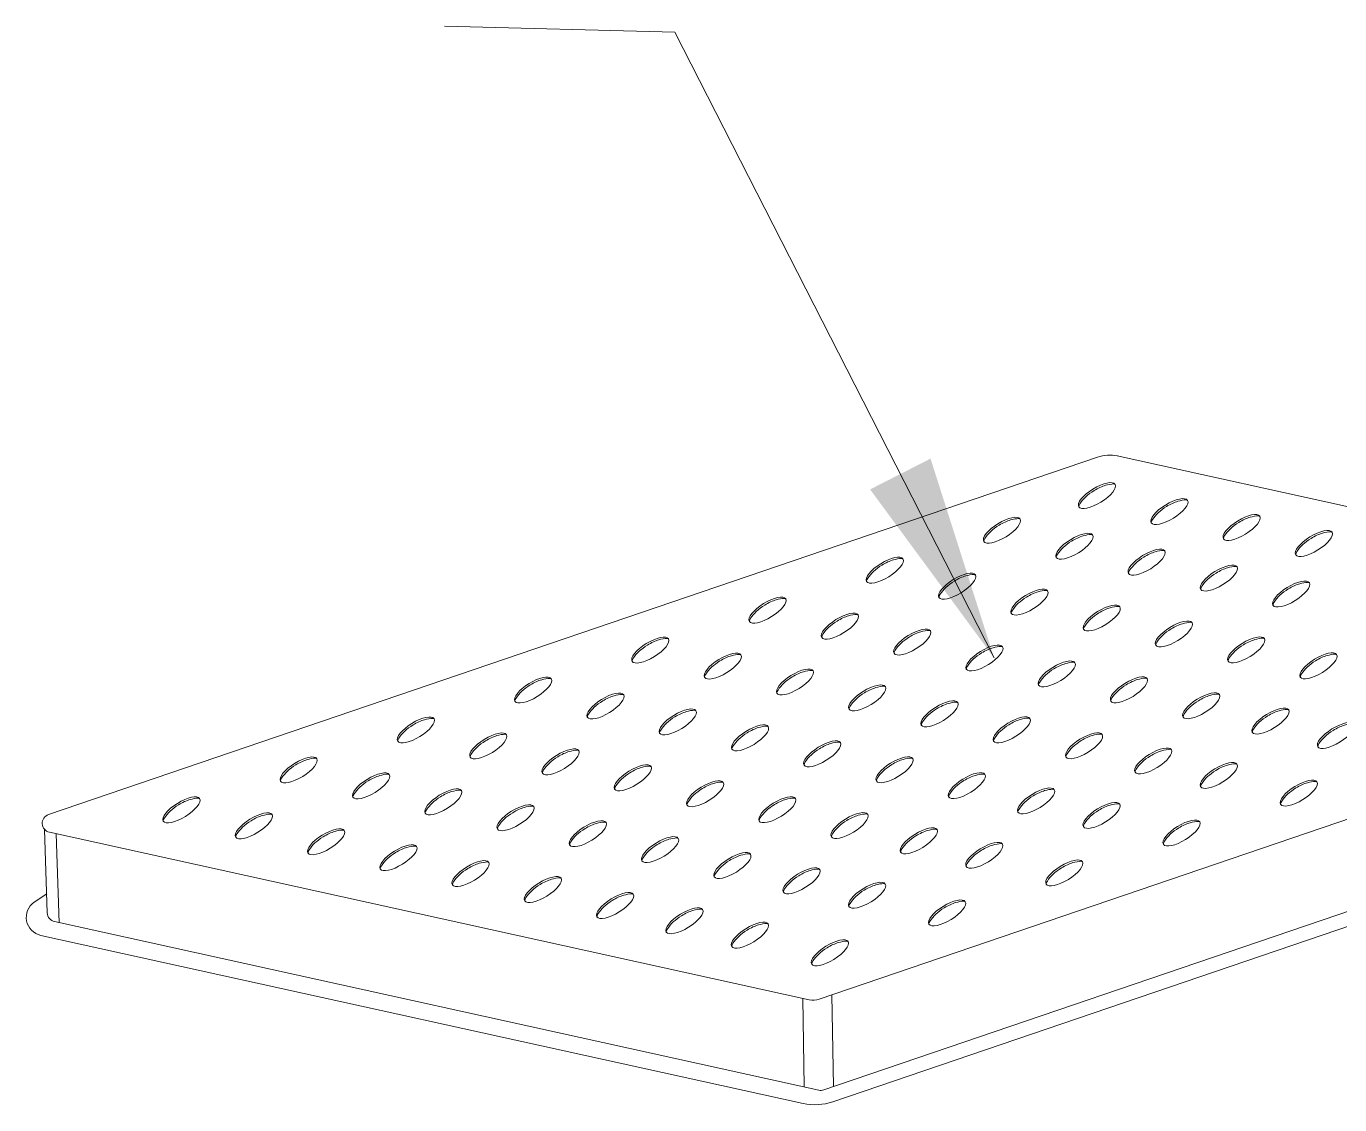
# Model space of a CAD drawing. Extents: x 2510 to 2656, y 707 to 760.
# Drawn here: x 2586.69 to 2591.79, y 743.9 to 748.09 of the extents above; entities that cross this region are included whole.
import ezdxf

# ---------------------------------------------------------------- set-up
doc = ezdxf.new("R2010")
doc.units = 0
doc.header["$MEASUREMENT"] = 0
doc.layers.get('0').update_dxf_attribs({"linetype": 'CONTINUOUS', "lineweight": 20})
doc.layers.add('DIM', color=3, linetype='CONTINUOUS', lineweight=9)
doc.styles.add('ROMANS', font='ROMANS.SHX', dxfattribs={"bigfont": 'gbcbig.shx'})
doc.dimstyles.new('汉博电子', dxfattribs={"dimtxt": 0.5, "dimasz": 0.8, "dimexe": 0.12, "dimexo": 0.19, "dimgap": 0.15, "dimtad": 1, "dimzin": 1, "dimdsep": 46, "dimtxsty": 'ROMANS', "dimcen": 2.13, "dimclrd": 3, "dimclre": 3, "dimclrt": 2, "dimazin": 2, "dimtfac": 1, "dimtmove": 0, "dimatfit": 3, "dimfxl": 1, "dimlwd": 13, "dimlwe": 13, "dimarcsym": 0})

msp = doc.modelspace()

# ---------------------------------------------------------------- linework, layer by layer
at = {"color": 141, "linetype": 'ByBlock'}
for p, q in [((2586.7784, 745.0294), (2590.8462, 746.4161)), ((2586.7784, 745.0294), (2590.8462, 746.4161)), ((2590.9228, 746.4204), (2593.7255, 745.8022)), ((2590.9228, 746.4204), (2593.7255, 745.8022)), ((2593.7331, 745.6653), (2589.7669, 744.3131)), ((2593.7331, 745.6653), (2589.7669, 744.3131)), ((2593.7838, 745.3249), (2589.7843, 743.9615)), ((2593.7838, 745.3249), (2589.7843, 743.9615)), ((2593.8537, 745.2906), (2589.8196, 743.9153)), ((2593.8537, 745.2906), (2589.8196, 743.9153)), ((2586.7638, 744.9715), (2586.7742, 744.6477)), ((2586.7638, 744.9715), (2586.7742, 744.6477)), ((2586.7822, 744.9609), (2589.7286, 744.311)), ((2586.7822, 744.9609), (2589.7286, 744.311)), ((2586.8091, 744.955), (2586.8202, 744.6101)), ((2586.8091, 744.955), (2586.8202, 744.6101)), ((2586.7718, 744.7224), (2586.7235, 744.6892)), ((2586.7718, 744.7224), (2586.7235, 744.6892)), ((2586.8021, 744.6141), (2589.7652, 743.9605)), ((2586.8021, 744.6141), (2589.7652, 743.9605)), ((2586.7484, 744.561), (2589.7046, 743.9089)), ((2586.7484, 744.561), (2589.7046, 743.9089)), ((2589.7031, 744.3166), (2589.7087, 743.9729)), ((2589.7031, 744.3166), (2589.7087, 743.9729)), ((2589.8162, 744.33), (2589.822, 743.9744)), ((2589.8162, 744.33), (2589.822, 743.9744))]:
    msp.add_line(p, q, dxfattribs=at)
for centre, radius, start, end in [((2590.8922, 746.2813), 0.1424, 77.5605, 108.8246), ((2590.8922, 746.2813), 0.1424, 77.5605, 108.8246), ((2586.7899, 744.9957), 0.0356, 108.8246, 257.5605), ((2586.7899, 744.9957), 0.0356, 108.8246, 257.5605), ((2586.7638, 744.6305), 0.0712, 124.4446, 257.5605), ((2586.7638, 744.6305), 0.0712, 124.4446, 257.5605), ((2586.8098, 744.6488), 0.0356, 181.8371, 257.5605), ((2586.8098, 744.6488), 0.0356, 181.8371, 257.5605), ((2589.7439, 744.3805), 0.0712, 257.5605, 288.8246), ((2589.7439, 744.3805), 0.0712, 257.5605, 288.8246), ((2589.7729, 743.9952), 0.0356, 257.5605, 288.8246), ((2589.7729, 743.9952), 0.0356, 257.5605, 288.8246), ((2589.7506, 744.1175), 0.2136, 257.5605, 288.8246), ((2589.7506, 744.1175), 0.2136, 257.5605, 288.8246)]:
    msp.add_arc(centre, radius, start, end, dxfattribs=at)
at = {"color": 141, "linetype": 'ByBlock', "extrusion": (0, 0, -1)}
for centre in [(2590.8439, 746.2667), (2591.1247, 746.2047), (2590.4756, 746.1323), (2591.4048, 746.1429), (2590.7564, 746.0703), (2591.685, 746.0811), (2591.0365, 746.0085), (2590.0211, 745.9773), (2590.3019, 745.9154), (2591.3167, 745.9467), (2591.5968, 745.8849), (2589.5666, 745.8224), (2590.5821, 745.8536), (2589.8474, 745.7604), (2590.8622, 745.7918), (2591.1424, 745.73), (2589.1121, 745.6674), (2590.1276, 745.6986), (2591.4225, 745.6682), (2589.3929, 745.6055), (2590.4077, 745.6368), (2591.7027, 745.6064), (2590.6879, 745.575), (2588.6576, 745.5125), (2589.6731, 745.5437), (2590.968, 745.5132), (2588.9384, 745.4506), (2589.9532, 745.4819), (2591.2482, 745.4515), (2590.2334, 745.4201), (2588.2032, 745.3576), (2589.2186, 745.3888), (2590.5135, 745.3583), (2591.5167, 745.3922), (2588.484, 745.2956), (2589.4987, 745.327), (2590.7937, 745.2965), (2591.7706, 745.3362), (2589.7789, 745.2652), (2587.7487, 745.2026), (2588.7641, 745.2338), (2590.0591, 745.2034), (2591.0622, 745.2373), (2589.0443, 745.172), (2591.3161, 745.1813), (2588.0295, 745.1407), (2589.3244, 745.1102), (2590.3392, 745.1416), (2591.6263, 745.1129), (2587.2942, 745.0477), (2588.3096, 745.0789), (2589.6046, 745.0484), (2590.6077, 745.0823), (2588.5898, 745.0171), (2590.8616, 745.0263), (2587.575, 744.9858), (2588.8699, 744.9553), (2589.8847, 744.9866), (2591.1718, 744.9579), (2587.8551, 744.924), (2589.1501, 744.8935), (2590.1532, 744.9274), (2588.1353, 744.8622), (2590.4071, 744.8714), (2588.4154, 744.8004), (2589.4302, 744.8317), (2590.7173, 744.803), (2588.6956, 744.7386), (2589.6987, 744.7725), (2589.9526, 744.7165), (2588.9757, 744.6768), (2590.2628, 744.648), (2589.2443, 744.6175), (2589.4982, 744.5615), (2589.8084, 744.4931)]:
    msp.add_ellipse(centre, major_axis=(-0.0705, -0.0436), ratio=0.358104, dxfattribs=at)
at = {"color": 141, "linetype": 'ByBlock'}
for points in [[(2590.7743, 746.222), (2590.7738, 746.2227), (2590.7735, 746.2238), (2590.7738, 746.2277), (2590.7746, 746.2304), (2590.7848, 746.2451), (2590.7914, 746.2535), (2590.8094, 746.2704), (2590.8208, 746.279), (2590.8478, 746.2955), (2590.8638, 746.3028), (2590.8866, 746.3093), (2590.9015, 746.3123), (2590.9106, 746.3115), (2590.9135, 746.3108), (2590.9143, 746.3097), (2590.9144, 746.3096), (2590.9145, 746.3095)], [(2591.0551, 746.1601), (2591.0546, 746.1608), (2591.0543, 746.1618), (2591.0546, 746.1657), (2591.0554, 746.1685), (2591.0656, 746.1831), (2591.0722, 746.1915), (2591.0902, 746.2085), (2591.1016, 746.2171), (2591.1286, 746.2336), (2591.1446, 746.2409), (2591.1674, 746.2474), (2591.1823, 746.2504), (2591.1914, 746.2496), (2591.1943, 746.2489), (2591.1951, 746.2477), (2591.1952, 746.2476), (2591.1953, 746.2475)], [(2590.406, 746.0876), (2590.4055, 746.0883), (2590.4052, 746.0893), (2590.4055, 746.0933), (2590.4063, 746.096), (2590.4165, 746.1107), (2590.4231, 746.1191), (2590.4412, 746.136), (2590.4525, 746.1446), (2590.4795, 746.1611), (2590.4956, 746.1684), (2590.5183, 746.1749), (2590.5333, 746.1779), (2590.5423, 746.1771), (2590.5452, 746.1764), (2590.546, 746.1752), (2590.5461, 746.1752), (2590.5462, 746.1751)], [(2591.3352, 746.0983), (2591.3348, 746.099), (2591.3344, 746.1), (2591.3348, 746.1039), (2591.3356, 746.1067), (2591.3457, 746.1213), (2591.3523, 746.1297), (2591.3704, 746.1467), (2591.3818, 746.1553), (2591.4088, 746.1718), (2591.4248, 746.1791), (2591.4475, 746.1856), (2591.4625, 746.1886), (2591.4716, 746.1878), (2591.4744, 746.1871), (2591.4752, 746.1859), (2591.4753, 746.1858), (2591.4754, 746.1857)], [(2591.6154, 746.0365), (2591.6149, 746.0372), (2591.6146, 746.0382), (2591.6149, 746.0421), (2591.6157, 746.0449), (2591.6259, 746.0595), (2591.6325, 746.0679), (2591.6506, 746.0849), (2591.6619, 746.0935), (2591.6889, 746.11), (2591.705, 746.1173), (2591.7277, 746.1238), (2591.7427, 746.1268), (2591.7517, 746.126), (2591.7546, 746.1253), (2591.7554, 746.1241), (2591.7555, 746.124), (2591.7556, 746.1239)], [(2590.6868, 746.0257), (2590.6863, 746.0264), (2590.686, 746.0274), (2590.6863, 746.0313), (2590.6871, 746.0341), (2590.6973, 746.0487), (2590.7039, 746.0571), (2590.722, 746.0741), (2590.7333, 746.0827), (2590.7603, 746.0992), (2590.7764, 746.1065), (2590.7991, 746.113), (2590.8141, 746.116), (2590.8231, 746.1152), (2590.826, 746.1145), (2590.8268, 746.1133), (2590.8269, 746.1132), (2590.827, 746.1131)], [(2589.9515, 745.9327), (2589.951, 745.9334), (2589.9507, 745.9344), (2589.9511, 745.9383), (2589.9519, 745.9411), (2589.962, 745.9557), (2589.9686, 745.9641), (2589.9867, 745.9811), (2589.998, 745.9897), (2590.0251, 746.0062), (2590.0411, 746.0135), (2590.0638, 746.02), (2590.0788, 746.023), (2590.0878, 746.0222), (2590.0907, 746.0215), (2590.0915, 746.0203), (2590.0916, 746.0202), (2590.0917, 746.0201)], [(2590.9669, 745.9639), (2590.9665, 745.9646), (2590.9661, 745.9656), (2590.9665, 745.9695), (2590.9673, 745.9723), (2590.9774, 745.9869), (2590.9841, 745.9953), (2591.0021, 746.0123), (2591.0135, 746.0209), (2591.0405, 746.0374), (2591.0565, 746.0447), (2591.0792, 746.0512), (2591.0942, 746.0542), (2591.1033, 746.0534), (2591.1061, 746.0527), (2591.1069, 746.0515), (2591.107, 746.0514), (2591.1071, 746.0513)], [(2591.2471, 745.9021), (2591.2466, 745.9028), (2591.2463, 745.9038), (2591.2466, 745.9077), (2591.2474, 745.9105), (2591.2576, 745.9251), (2591.2642, 745.9335), (2591.2823, 745.9505), (2591.2936, 745.9591), (2591.3207, 745.9756), (2591.3367, 745.9829), (2591.3594, 745.9894), (2591.3744, 745.9924), (2591.3834, 745.9916), (2591.3863, 745.9909), (2591.3871, 745.9897), (2591.3872, 745.9896), (2591.3873, 745.9895)], [(2590.2323, 745.8707), (2590.2318, 745.8715), (2590.2315, 745.8725), (2590.2319, 745.8764), (2590.2327, 745.8792), (2590.2428, 745.8938), (2590.2494, 745.9022), (2590.2675, 745.9191), (2590.2788, 745.9277), (2590.3059, 745.9443), (2590.3219, 745.9515), (2590.3446, 745.958), (2590.3596, 745.9611), (2590.3686, 745.9603), (2590.3715, 745.9595), (2590.3723, 745.9584), (2590.3724, 745.9583), (2590.3725, 745.9582)], [(2591.5272, 745.8403), (2591.5268, 745.841), (2591.5264, 745.842), (2591.5268, 745.8459), (2591.5276, 745.8487), (2591.5377, 745.8633), (2591.5444, 745.8717), (2591.5624, 745.8887), (2591.5738, 745.8973), (2591.6008, 745.9138), (2591.6168, 745.9211), (2591.6395, 745.9276), (2591.6545, 745.9306), (2591.6636, 745.9298), (2591.6664, 745.9291), (2591.6672, 745.9279), (2591.6673, 745.9278), (2591.6674, 745.9277)], [(2589.497, 745.7777), (2589.4965, 745.7785), (2589.4962, 745.7795), (2589.4966, 745.7834), (2589.4974, 745.7862), (2589.5075, 745.8008), (2589.5141, 745.8092), (2589.5322, 745.8262), (2589.5435, 745.8347), (2589.5706, 745.8513), (2589.5866, 745.8585), (2589.6093, 745.865), (2589.6243, 745.8681), (2589.6334, 745.8673), (2589.6362, 745.8665), (2589.637, 745.8654), (2589.6371, 745.8653), (2589.6372, 745.8652)], [(2590.5124, 745.8089), (2590.512, 745.8097), (2590.5116, 745.8107), (2590.512, 745.8146), (2590.5128, 745.8174), (2590.5229, 745.832), (2590.5296, 745.8404), (2590.5476, 745.8573), (2590.559, 745.8659), (2590.586, 745.8825), (2590.602, 745.8897), (2590.6247, 745.8962), (2590.6397, 745.8993), (2590.6488, 745.8985), (2590.6516, 745.8977), (2590.6524, 745.8966), (2590.6526, 745.8965), (2590.6527, 745.8964)], [(2590.7926, 745.7471), (2590.7921, 745.7479), (2590.7918, 745.7489), (2590.7922, 745.7528), (2590.793, 745.7556), (2590.8031, 745.7702), (2590.8097, 745.7786), (2590.8278, 745.7956), (2590.8391, 745.8041), (2590.8662, 745.8207), (2590.8822, 745.8279), (2590.9049, 745.8344), (2590.9199, 745.8375), (2590.929, 745.8367), (2590.9318, 745.8359), (2590.9326, 745.8348), (2590.9327, 745.8347), (2590.9328, 745.8346)], [(2589.7778, 745.7158), (2589.7773, 745.7165), (2589.777, 745.7175), (2589.7774, 745.7214), (2589.7782, 745.7242), (2589.7883, 745.7388), (2589.7949, 745.7473), (2589.813, 745.7642), (2589.8243, 745.7728), (2589.8514, 745.7893), (2589.8674, 745.7966), (2589.8901, 745.8031), (2589.9051, 745.8061), (2589.9142, 745.8053), (2589.917, 745.8046), (2589.9178, 745.8034), (2589.9179, 745.8033), (2589.918, 745.8033)], [(2591.0727, 745.6853), (2591.0723, 745.6861), (2591.072, 745.6871), (2591.0723, 745.691), (2591.0731, 745.6938), (2591.0832, 745.7084), (2591.0899, 745.7168), (2591.1079, 745.7338), (2591.1193, 745.7423), (2591.1463, 745.7589), (2591.1623, 745.7661), (2591.185, 745.7726), (2591.2, 745.7757), (2591.2091, 745.7749), (2591.2119, 745.7741), (2591.2127, 745.773), (2591.2129, 745.7729), (2591.213, 745.7728)], [(2589.0425, 745.6228), (2589.042, 745.6235), (2589.0417, 745.6245), (2589.0421, 745.6284), (2589.0429, 745.6312), (2589.053, 745.6458), (2589.0596, 745.6543), (2589.0777, 745.6712), (2589.0891, 745.6798), (2589.1161, 745.6963), (2589.1321, 745.7036), (2589.1548, 745.7101), (2589.1698, 745.7131), (2589.1789, 745.7123), (2589.1817, 745.7116), (2589.1825, 745.7104), (2589.1826, 745.7103), (2589.1827, 745.7103)], [(2590.0579, 745.654), (2590.0575, 745.6547), (2590.0572, 745.6557), (2590.0575, 745.6596), (2590.0583, 745.6624), (2590.0684, 745.677), (2590.0751, 745.6855), (2590.0931, 745.7024), (2590.1045, 745.711), (2590.1315, 745.7275), (2590.1475, 745.7348), (2590.1702, 745.7413), (2590.1852, 745.7443), (2590.1943, 745.7435), (2590.1972, 745.7428), (2590.1979, 745.7416), (2590.1981, 745.7415), (2590.1982, 745.7415)], [(2591.3529, 745.6235), (2591.3524, 745.6243), (2591.3521, 745.6253), (2591.3525, 745.6292), (2591.3533, 745.632), (2591.3634, 745.6466), (2591.37, 745.655), (2591.3881, 745.672), (2591.3994, 745.6805), (2591.4265, 745.6971), (2591.4425, 745.7043), (2591.4652, 745.7108), (2591.4802, 745.7139), (2591.4893, 745.7131), (2591.4921, 745.7123), (2591.4929, 745.7112), (2591.493, 745.7111), (2591.4931, 745.711)], [(2590.3381, 745.5922), (2590.3376, 745.5929), (2590.3373, 745.5939), (2590.3377, 745.5978), (2590.3385, 745.6006), (2590.3486, 745.6152), (2590.3552, 745.6237), (2590.3733, 745.6406), (2590.3847, 745.6492), (2590.4117, 745.6657), (2590.4277, 745.673), (2590.4504, 745.6795), (2590.4654, 745.6825), (2590.4745, 745.6817), (2590.4773, 745.681), (2590.4781, 745.6798), (2590.4782, 745.6797), (2590.4783, 745.6797)], [(2589.3233, 745.5609), (2589.3228, 745.5616), (2589.3225, 745.5626), (2589.3229, 745.5665), (2589.3237, 745.5693), (2589.3338, 745.5839), (2589.3404, 745.5923), (2589.3585, 745.6093), (2589.3699, 745.6178), (2589.3969, 745.6344), (2589.4129, 745.6417), (2589.4356, 745.6481), (2589.4506, 745.6512), (2589.4597, 745.6504), (2589.4625, 745.6497), (2589.4633, 745.6485), (2589.4634, 745.6484), (2589.4635, 745.6483)], [(2590.6182, 745.5304), (2590.6178, 745.5311), (2590.6175, 745.5321), (2590.6178, 745.536), (2590.6186, 745.5388), (2590.6287, 745.5534), (2590.6354, 745.5619), (2590.6534, 745.5788), (2590.6648, 745.5874), (2590.6918, 745.6039), (2590.7078, 745.6112), (2590.7306, 745.6177), (2590.7455, 745.6207), (2590.7546, 745.6199), (2590.7575, 745.6192), (2590.7583, 745.618), (2590.7584, 745.618), (2590.7585, 745.6179)], [(2591.633, 745.5617), (2591.6326, 745.5625), (2591.6323, 745.5635), (2591.6326, 745.5674), (2591.6334, 745.5702), (2591.6435, 745.5848), (2591.6502, 745.5932), (2591.6682, 745.6102), (2591.6796, 745.6187), (2591.7066, 745.6353), (2591.7226, 745.6425), (2591.7453, 745.649), (2591.7603, 745.6521), (2591.7694, 745.6513), (2591.7723, 745.6505), (2591.773, 745.6494), (2591.7732, 745.6493), (2591.7733, 745.6492)], [(2588.588, 745.4679), (2588.5876, 745.4686), (2588.5872, 745.4696), (2588.5876, 745.4735), (2588.5884, 745.4763), (2588.5985, 745.4909), (2588.6052, 745.4993), (2588.6232, 745.5163), (2588.6346, 745.5248), (2588.6616, 745.5414), (2588.6776, 745.5487), (2588.7003, 745.5552), (2588.7153, 745.5582), (2588.7244, 745.5574), (2588.7272, 745.5567), (2588.728, 745.5555), (2588.7281, 745.5554), (2588.7282, 745.5553)], [(2589.6035, 745.4991), (2589.603, 745.4998), (2589.6027, 745.5008), (2589.603, 745.5047), (2589.6038, 745.5075), (2589.614, 745.5221), (2589.6206, 745.5305), (2589.6386, 745.5475), (2589.65, 745.556), (2589.677, 745.5726), (2589.693, 745.5799), (2589.7158, 745.5863), (2589.7307, 745.5894), (2589.7398, 745.5886), (2589.7427, 745.5879), (2589.7435, 745.5867), (2589.7436, 745.5866), (2589.7437, 745.5865)], [(2590.8984, 745.4686), (2590.8979, 745.4693), (2590.8976, 745.4703), (2590.898, 745.4742), (2590.8988, 745.477), (2590.9089, 745.4916), (2590.9155, 745.5001), (2590.9336, 745.517), (2590.945, 745.5256), (2590.972, 745.5421), (2590.988, 745.5494), (2591.0107, 745.5559), (2591.0257, 745.5589), (2591.0348, 745.5581), (2591.0376, 745.5574), (2591.0384, 745.5562), (2591.0385, 745.5562), (2591.0386, 745.5561)], [(2589.8836, 745.4373), (2589.8832, 745.438), (2589.8828, 745.439), (2589.8832, 745.4429), (2589.884, 745.4457), (2589.8941, 745.4603), (2589.9007, 745.4687), (2589.9188, 745.4857), (2589.9302, 745.4942), (2589.9572, 745.5108), (2589.9732, 745.5181), (2589.9959, 745.5246), (2590.0109, 745.5276), (2590.02, 745.5268), (2590.0228, 745.5261), (2590.0236, 745.5249), (2590.0237, 745.5248), (2590.0238, 745.5247)], [(2588.8688, 745.4059), (2588.8684, 745.4067), (2588.868, 745.4077), (2588.8684, 745.4116), (2588.8692, 745.4143), (2588.8793, 745.429), (2588.886, 745.4374), (2588.904, 745.4543), (2588.9154, 745.4629), (2588.9424, 745.4795), (2588.9584, 745.4867), (2588.9811, 745.4932), (2588.9961, 745.4962), (2589.0052, 745.4954), (2589.008, 745.4947), (2589.0088, 745.4936), (2589.0089, 745.4935), (2589.009, 745.4934)], [(2590.1638, 745.3755), (2590.1633, 745.3762), (2590.163, 745.3772), (2590.1633, 745.3811), (2590.1641, 745.3839), (2590.1743, 745.3985), (2590.1809, 745.4069), (2590.199, 745.4239), (2590.2103, 745.4325), (2590.2373, 745.449), (2590.2534, 745.4563), (2590.2761, 745.4628), (2590.291, 745.4658), (2590.3001, 745.465), (2590.303, 745.4643), (2590.3038, 745.4631), (2590.3039, 745.463), (2590.304, 745.4629)], [(2591.1785, 745.4068), (2591.1781, 745.4075), (2591.1778, 745.4085), (2591.1781, 745.4124), (2591.1789, 745.4152), (2591.1891, 745.4298), (2591.1957, 745.4383), (2591.2137, 745.4552), (2591.2251, 745.4638), (2591.2521, 745.4803), (2591.2681, 745.4876), (2591.2909, 745.4941), (2591.3058, 745.4971), (2591.3149, 745.4963), (2591.3178, 745.4956), (2591.3186, 745.4944), (2591.3187, 745.4944), (2591.3188, 745.4943)], [(2589.149, 745.3441), (2589.1485, 745.3449), (2589.1482, 745.3459), (2589.1485, 745.3498), (2589.1493, 745.3525), (2589.1595, 745.3672), (2589.1661, 745.3756), (2589.1842, 745.3925), (2589.1955, 745.4011), (2589.2226, 745.4177), (2589.2386, 745.4249), (2589.2613, 745.4314), (2589.2763, 745.4344), (2589.2853, 745.4336), (2589.2882, 745.4329), (2589.289, 745.4318), (2589.2891, 745.4317), (2589.2892, 745.4316)], [(2590.4439, 745.3137), (2590.4435, 745.3144), (2590.4431, 745.3154), (2590.4435, 745.3193), (2590.4443, 745.3221), (2590.4544, 745.3367), (2590.4611, 745.3451), (2590.4791, 745.3621), (2590.4905, 745.3707), (2590.5175, 745.3872), (2590.5335, 745.3945), (2590.5562, 745.401), (2590.5712, 745.404), (2590.5803, 745.4032), (2590.5831, 745.4025), (2590.5839, 745.4013), (2590.584, 745.4012), (2590.5841, 745.4011)], [(2591.4471, 745.3476), (2591.4466, 745.3483), (2591.4463, 745.3493), (2591.4466, 745.3532), (2591.4474, 745.356), (2591.4576, 745.3706), (2591.4642, 745.379), (2591.4823, 745.396), (2591.4936, 745.4046), (2591.5206, 745.4211), (2591.5367, 745.4284), (2591.5594, 745.4349), (2591.5744, 745.4379), (2591.5834, 745.4371), (2591.5863, 745.4364), (2591.5871, 745.4352), (2591.5872, 745.4351), (2591.5873, 745.435)], [(2588.1335, 745.3129), (2588.1331, 745.3137), (2588.1327, 745.3147), (2588.1331, 745.3186), (2588.1339, 745.3213), (2588.144, 745.336), (2588.1507, 745.3444), (2588.1687, 745.3613), (2588.1801, 745.3699), (2588.2071, 745.3865), (2588.2231, 745.3937), (2588.2458, 745.4002), (2588.2608, 745.4032), (2588.2699, 745.4024), (2588.2727, 745.4017), (2588.2735, 745.4006), (2588.2737, 745.4005), (2588.2738, 745.4004)], [(2589.4291, 745.2823), (2589.4287, 745.2831), (2589.4283, 745.2841), (2589.4287, 745.288), (2589.4295, 745.2907), (2589.4396, 745.3054), (2589.4463, 745.3138), (2589.4643, 745.3307), (2589.4757, 745.3393), (2589.5027, 745.3559), (2589.5187, 745.3631), (2589.5414, 745.3696), (2589.5564, 745.3726), (2589.5655, 745.3718), (2589.5683, 745.3711), (2589.5691, 745.37), (2589.5692, 745.3699), (2589.5693, 745.3698)], [(2591.701, 745.2916), (2591.7005, 745.2923), (2591.7002, 745.2933), (2591.7005, 745.2972), (2591.7013, 745.3), (2591.7115, 745.3146), (2591.7181, 745.323), (2591.7362, 745.34), (2591.7475, 745.3486), (2591.7746, 745.3651), (2591.7906, 745.3724), (2591.8133, 745.3789), (2591.8283, 745.3819), (2591.8373, 745.3811), (2591.8402, 745.3804), (2591.841, 745.3792), (2591.8411, 745.3791), (2591.8412, 745.379)], [(2588.4143, 745.251), (2588.4139, 745.2517), (2588.4135, 745.2527), (2588.4139, 745.2566), (2588.4147, 745.2594), (2588.4248, 745.274), (2588.4315, 745.2824), (2588.4495, 745.2994), (2588.4609, 745.308), (2588.4879, 745.3245), (2588.5039, 745.3318), (2588.5266, 745.3383), (2588.5416, 745.3413), (2588.5507, 745.3405), (2588.5535, 745.3398), (2588.5543, 745.3386), (2588.5545, 745.3385), (2588.5546, 745.3384)], [(2589.7093, 745.2205), (2589.7088, 745.2213), (2589.7085, 745.2223), (2589.7089, 745.2262), (2589.7097, 745.2289), (2589.7198, 745.2436), (2589.7264, 745.252), (2589.7445, 745.2689), (2589.7558, 745.2775), (2589.7829, 745.2941), (2589.7989, 745.3013), (2589.8216, 745.3078), (2589.8366, 745.3108), (2589.8456, 745.3101), (2589.8485, 745.3093), (2589.8493, 745.3082), (2589.8494, 745.3081), (2589.8495, 745.308)], [(2590.7241, 745.2519), (2590.7236, 745.2526), (2590.7233, 745.2536), (2590.7236, 745.2575), (2590.7244, 745.2603), (2590.7346, 745.2749), (2590.7412, 745.2833), (2590.7593, 745.3003), (2590.7706, 745.3089), (2590.7977, 745.3254), (2590.8137, 745.3327), (2590.8364, 745.3392), (2590.8514, 745.3422), (2590.8604, 745.3414), (2590.8633, 745.3407), (2590.8641, 745.3395), (2590.8642, 745.3394), (2590.8643, 745.3393)], [(2588.6945, 745.1892), (2588.694, 745.1899), (2588.6937, 745.1909), (2588.6941, 745.1948), (2588.6949, 745.1976), (2588.705, 745.2122), (2588.7116, 745.2206), (2588.7297, 745.2376), (2588.741, 745.2462), (2588.7681, 745.2627), (2588.7841, 745.27), (2588.8068, 745.2765), (2588.8218, 745.2795), (2588.8309, 745.2787), (2588.8337, 745.278), (2588.8345, 745.2768), (2588.8346, 745.2767), (2588.8347, 745.2766)], [(2590.9926, 745.1926), (2590.9921, 745.1934), (2590.9918, 745.1944), (2590.9922, 745.1983), (2590.993, 745.2011), (2591.0031, 745.2157), (2591.0097, 745.2241), (2591.0278, 745.2411), (2591.0391, 745.2496), (2591.0662, 745.2662), (2591.0822, 745.2734), (2591.1049, 745.2799), (2591.1199, 745.283), (2591.1289, 745.2822), (2591.1318, 745.2814), (2591.1326, 745.2803), (2591.1327, 745.2802), (2591.1328, 745.2801)], [(2587.679, 745.158), (2587.6786, 745.1587), (2587.6783, 745.1597), (2587.6786, 745.1636), (2587.6794, 745.1664), (2587.6895, 745.181), (2587.6962, 745.1894), (2587.7142, 745.2064), (2587.7256, 745.215), (2587.7526, 745.2315), (2587.7686, 745.2388), (2587.7913, 745.2453), (2587.8063, 745.2483), (2587.8154, 745.2475), (2587.8183, 745.2468), (2587.8191, 745.2456), (2587.8192, 745.2455), (2587.8193, 745.2454)], [(2588.9746, 745.1274), (2588.9742, 745.1281), (2588.9739, 745.1291), (2588.9742, 745.133), (2588.975, 745.1358), (2588.9851, 745.1504), (2588.9918, 745.1588), (2589.0098, 745.1758), (2589.0212, 745.1844), (2589.0482, 745.2009), (2589.0642, 745.2082), (2589.0869, 745.2147), (2589.1019, 745.2177), (2589.111, 745.2169), (2589.1138, 745.2162), (2589.1146, 745.215), (2589.1148, 745.2149), (2589.1149, 745.2149)], [(2589.9894, 745.1587), (2589.989, 745.1595), (2589.9886, 745.1605), (2589.989, 745.1644), (2589.9898, 745.1671), (2589.9999, 745.1818), (2590.0066, 745.1902), (2590.0246, 745.2071), (2590.036, 745.2157), (2590.063, 745.2323), (2590.079, 745.2395), (2590.1017, 745.246), (2590.1167, 745.249), (2590.1258, 745.2483), (2590.1286, 745.2475), (2590.1294, 745.2464), (2590.1295, 745.2463), (2590.1297, 745.2462)], [(2591.2465, 745.1366), (2591.246, 745.1374), (2591.2457, 745.1384), (2591.2461, 745.1423), (2591.2469, 745.145), (2591.257, 745.1597), (2591.2636, 745.1681), (2591.2817, 745.185), (2591.293, 745.1936), (2591.3201, 745.2102), (2591.3361, 745.2174), (2591.3588, 745.2239), (2591.3738, 745.2269), (2591.3829, 745.2262), (2591.3857, 745.2254), (2591.3865, 745.2243), (2591.3866, 745.2242), (2591.3867, 745.2241)], [(2587.9598, 745.096), (2587.9594, 745.0968), (2587.9591, 745.0978), (2587.9594, 745.1017), (2587.9602, 745.1045), (2587.9703, 745.1191), (2587.977, 745.1275), (2587.995, 745.1445), (2588.0064, 745.153), (2588.0334, 745.1696), (2588.0494, 745.1768), (2588.0721, 745.1833), (2588.0871, 745.1864), (2588.0962, 745.1856), (2588.0991, 745.1848), (2588.0999, 745.1837), (2588.1, 745.1836), (2588.1001, 745.1835)], [(2589.2548, 745.0656), (2589.2543, 745.0663), (2589.254, 745.0673), (2589.2544, 745.0712), (2589.2552, 745.074), (2589.2653, 745.0886), (2589.2719, 745.0971), (2589.29, 745.114), (2589.3013, 745.1226), (2589.3284, 745.1391), (2589.3444, 745.1464), (2589.3671, 745.1529), (2589.3821, 745.1559), (2589.3912, 745.1551), (2589.394, 745.1544), (2589.3948, 745.1532), (2589.3949, 745.1531), (2589.395, 745.1531)], [(2590.2696, 745.0969), (2590.2691, 745.0977), (2590.2688, 745.0987), (2590.2692, 745.1026), (2590.27, 745.1053), (2590.2801, 745.12), (2590.2867, 745.1284), (2590.3048, 745.1453), (2590.3161, 745.1539), (2590.3432, 745.1705), (2590.3592, 745.1777), (2590.3819, 745.1842), (2590.3969, 745.1872), (2590.406, 745.1865), (2590.4088, 745.1857), (2590.4096, 745.1846), (2590.4097, 745.1845), (2590.4098, 745.1844)], [(2591.5567, 745.0682), (2591.5562, 745.0689), (2591.5559, 745.0699), (2591.5563, 745.0738), (2591.5571, 745.0766), (2591.5672, 745.0912), (2591.5738, 745.0997), (2591.5919, 745.1166), (2591.6032, 745.1252), (2591.6303, 745.1417), (2591.6463, 745.149), (2591.669, 745.1555), (2591.684, 745.1585), (2591.6931, 745.1577), (2591.6959, 745.157), (2591.6967, 745.1558), (2591.6968, 745.1558), (2591.6969, 745.1557)], [(2588.24, 745.0342), (2588.2395, 745.035), (2588.2392, 745.036), (2588.2396, 745.0399), (2588.2404, 745.0427), (2588.2505, 745.0573), (2588.2571, 745.0657), (2588.2752, 745.0827), (2588.2866, 745.0912), (2588.3136, 745.1078), (2588.3296, 745.115), (2588.3523, 745.1215), (2588.3673, 745.1246), (2588.3764, 745.1238), (2588.3792, 745.123), (2588.38, 745.1219), (2588.3801, 745.1218), (2588.3802, 745.1217)], [(2590.5381, 745.0377), (2590.5376, 745.0384), (2590.5373, 745.0394), (2590.5377, 745.0433), (2590.5385, 745.0461), (2590.5486, 745.0607), (2590.5552, 745.0692), (2590.5733, 745.0861), (2590.5846, 745.0947), (2590.6117, 745.1112), (2590.6277, 745.1185), (2590.6504, 745.125), (2590.6654, 745.128), (2590.6745, 745.1272), (2590.6773, 745.1265), (2590.6781, 745.1253), (2590.6782, 745.1252), (2590.6783, 745.1252)], [(2587.2246, 745.003), (2587.2241, 745.0038), (2587.2238, 745.0048), (2587.2241, 745.0087), (2587.2249, 745.0115), (2587.2351, 745.0261), (2587.2417, 745.0345), (2587.2597, 745.0515), (2587.2711, 745.06), (2587.2981, 745.0766), (2587.3141, 745.0838), (2587.3369, 745.0903), (2587.3518, 745.0934), (2587.3609, 745.0926), (2587.3638, 745.0918), (2587.3646, 745.0907), (2587.3647, 745.0906), (2587.3648, 745.0905)], [(2588.5201, 744.9724), (2588.5197, 744.9732), (2588.5194, 744.9742), (2588.5197, 744.9781), (2588.5205, 744.9809), (2588.5306, 744.9955), (2588.5373, 745.0039), (2588.5553, 745.0209), (2588.5667, 745.0294), (2588.5937, 745.046), (2588.6097, 745.0532), (2588.6325, 745.0597), (2588.6474, 745.0628), (2588.6565, 745.062), (2588.6594, 745.0613), (2588.6602, 745.0601), (2588.6603, 745.06), (2588.6604, 745.0599)], [(2589.5349, 745.0038), (2589.5345, 745.0045), (2589.5342, 745.0055), (2589.5345, 745.0094), (2589.5353, 745.0122), (2589.5454, 745.0268), (2589.5521, 745.0353), (2589.5701, 745.0522), (2589.5815, 745.0608), (2589.6085, 745.0773), (2589.6245, 745.0846), (2589.6472, 745.0911), (2589.6622, 745.0941), (2589.6713, 745.0933), (2589.6742, 745.0926), (2589.6749, 745.0914), (2589.6751, 745.0913), (2589.6752, 745.0913)], [(2590.792, 744.9817), (2590.7915, 744.9824), (2590.7912, 744.9834), (2590.7916, 744.9873), (2590.7924, 744.9901), (2590.8025, 745.0047), (2590.8091, 745.0132), (2590.8272, 745.0301), (2590.8386, 745.0387), (2590.8656, 745.0552), (2590.8816, 745.0625), (2590.9043, 745.069), (2590.9193, 745.072), (2590.9284, 745.0712), (2590.9312, 745.0705), (2590.932, 745.0693), (2590.9321, 745.0692), (2590.9322, 745.0692)], [(2587.5054, 744.9411), (2587.5049, 744.9418), (2587.5046, 744.9428), (2587.5049, 744.9467), (2587.5057, 744.9495), (2587.5159, 744.9641), (2587.5225, 744.9726), (2587.5405, 744.9895), (2587.5519, 744.9981), (2587.5789, 745.0146), (2587.5949, 745.0219), (2587.6177, 745.0284), (2587.6326, 745.0314), (2587.6417, 745.0306), (2587.6446, 745.0299), (2587.6454, 745.0287), (2587.6455, 745.0287), (2587.6456, 745.0286)], [(2588.8003, 744.9106), (2588.7998, 744.9114), (2588.7995, 744.9124), (2588.7999, 744.9163), (2588.8007, 744.9191), (2588.8108, 744.9337), (2588.8174, 744.9421), (2588.8355, 744.9591), (2588.8469, 744.9676), (2588.8739, 744.9842), (2588.8899, 744.9914), (2588.9126, 744.9979), (2588.9276, 745.001), (2588.9367, 745.0002), (2588.9395, 744.9995), (2588.9403, 744.9983), (2588.9404, 744.9982), (2588.9405, 744.9981)], [(2589.8151, 744.942), (2589.8146, 744.9427), (2589.8143, 744.9437), (2589.8147, 744.9476), (2589.8155, 744.9504), (2589.8256, 744.965), (2589.8322, 744.9735), (2589.8503, 744.9904), (2589.8617, 744.999), (2589.8887, 745.0155), (2589.9047, 745.0228), (2589.9274, 745.0293), (2589.9424, 745.0323), (2589.9515, 745.0315), (2589.9543, 745.0308), (2589.9551, 745.0296), (2589.9552, 745.0295), (2589.9553, 745.0295)], [(2591.1022, 744.9133), (2591.1017, 744.914), (2591.1014, 744.915), (2591.1018, 744.9189), (2591.1026, 744.9217), (2591.1127, 744.9363), (2591.1193, 744.9447), (2591.1374, 744.9617), (2591.1487, 744.9703), (2591.1758, 744.9868), (2591.1918, 744.9941), (2591.2145, 745.0006), (2591.2295, 745.0036), (2591.2386, 745.0028), (2591.2414, 745.0021), (2591.2422, 745.0009), (2591.2423, 745.0008), (2591.2424, 745.0007)], [(2587.7855, 744.8793), (2587.7851, 744.88), (2587.7847, 744.881), (2587.7851, 744.8849), (2587.7859, 744.8877), (2587.796, 744.9023), (2587.8026, 744.9108), (2587.8207, 744.9277), (2587.8321, 744.9363), (2587.8591, 744.9528), (2587.8751, 744.9601), (2587.8978, 744.9666), (2587.9128, 744.9696), (2587.9219, 744.9688), (2587.9247, 744.9681), (2587.9255, 744.9669), (2587.9256, 744.9669), (2587.9257, 744.9668)], [(2590.0836, 744.8828), (2590.0831, 744.8835), (2590.0828, 744.8845), (2590.0832, 744.8884), (2590.084, 744.8912), (2590.0941, 744.9058), (2590.1007, 744.9142), (2590.1188, 744.9312), (2590.1302, 744.9397), (2590.1572, 744.9563), (2590.1732, 744.9636), (2590.1959, 744.9701), (2590.2109, 744.9731), (2590.22, 744.9723), (2590.2228, 744.9716), (2590.2236, 744.9704), (2590.2237, 744.9703), (2590.2238, 744.9702)], [(2588.0657, 744.8175), (2588.0652, 744.8182), (2588.0649, 744.8192), (2588.0652, 744.8232), (2588.066, 744.8259), (2588.0762, 744.8406), (2588.0828, 744.849), (2588.1009, 744.8659), (2588.1122, 744.8745), (2588.1392, 744.891), (2588.1553, 744.8983), (2588.178, 744.9048), (2588.193, 744.9078), (2588.202, 744.907), (2588.2049, 744.9063), (2588.2057, 744.9051), (2588.2058, 744.9051), (2588.2059, 744.905)], [(2589.0804, 744.8488), (2589.08, 744.8496), (2589.0797, 744.8506), (2589.08, 744.8545), (2589.0808, 744.8573), (2589.091, 744.8719), (2589.0976, 744.8803), (2589.1156, 744.8973), (2589.127, 744.9058), (2589.154, 744.9224), (2589.17, 744.9296), (2589.1928, 744.9361), (2589.2077, 744.9392), (2589.2168, 744.9384), (2589.2197, 744.9377), (2589.2205, 744.9365), (2589.2206, 744.9364), (2589.2207, 744.9363)], [(2590.3375, 744.8268), (2590.337, 744.8275), (2590.3367, 744.8285), (2590.3371, 744.8324), (2590.3379, 744.8352), (2590.348, 744.8498), (2590.3546, 744.8582), (2590.3727, 744.8752), (2590.3841, 744.8837), (2590.4111, 744.9003), (2590.4271, 744.9075), (2590.4498, 744.914), (2590.4648, 744.9171), (2590.4739, 744.9163), (2590.4767, 744.9156), (2590.4775, 744.9144), (2590.4776, 744.9143), (2590.4777, 744.9142)], [(2588.3458, 744.7557), (2588.3454, 744.7564), (2588.345, 744.7574), (2588.3454, 744.7614), (2588.3462, 744.7641), (2588.3563, 744.7788), (2588.363, 744.7872), (2588.381, 744.8041), (2588.3924, 744.8127), (2588.4194, 744.8292), (2588.4354, 744.8365), (2588.4581, 744.843), (2588.4731, 744.846), (2588.4822, 744.8452), (2588.485, 744.8445), (2588.4858, 744.8433), (2588.4859, 744.8433), (2588.486, 744.8432)], [(2589.3606, 744.7871), (2589.3601, 744.7878), (2589.3598, 744.7888), (2589.3602, 744.7927), (2589.361, 744.7955), (2589.3711, 744.8101), (2589.3777, 744.8185), (2589.3958, 744.8355), (2589.4072, 744.844), (2589.4342, 744.8606), (2589.4502, 744.8678), (2589.4729, 744.8743), (2589.4879, 744.8774), (2589.497, 744.8766), (2589.4998, 744.8759), (2589.5006, 744.8747), (2589.5007, 744.8746), (2589.5008, 744.8745)], [(2590.6477, 744.7583), (2590.6472, 744.7591), (2590.6469, 744.7601), (2590.6473, 744.764), (2590.6481, 744.7667), (2590.6582, 744.7814), (2590.6648, 744.7898), (2590.6829, 744.8067), (2590.6943, 744.8153), (2590.7213, 744.8319), (2590.7373, 744.8391), (2590.76, 744.8456), (2590.775, 744.8486), (2590.7841, 744.8479), (2590.7869, 744.8471), (2590.7877, 744.846), (2590.7878, 744.8459), (2590.7879, 744.8458)], [(2589.6291, 744.7278), (2589.6287, 744.7286), (2589.6283, 744.7296), (2589.6287, 744.7335), (2589.6295, 744.7362), (2589.6396, 744.7509), (2589.6463, 744.7593), (2589.6643, 744.7762), (2589.6757, 744.7848), (2589.7027, 744.8014), (2589.7187, 744.8086), (2589.7414, 744.8151), (2589.7564, 744.8181), (2589.7655, 744.8174), (2589.7683, 744.8166), (2589.7691, 744.8155), (2589.7692, 744.8154), (2589.7693, 744.8153)], [(2588.626, 744.6939), (2588.6255, 744.6946), (2588.6252, 744.6956), (2588.6255, 744.6996), (2588.6263, 744.7023), (2588.6365, 744.717), (2588.6431, 744.7254), (2588.6612, 744.7423), (2588.6725, 744.7509), (2588.6996, 744.7674), (2588.7156, 744.7747), (2588.7383, 744.7812), (2588.7533, 744.7842), (2588.7623, 744.7834), (2588.7652, 744.7827), (2588.766, 744.7816), (2588.7661, 744.7815), (2588.7662, 744.7814)], [(2589.883, 744.6718), (2589.8826, 744.6725), (2589.8822, 744.6736), (2589.8826, 744.6775), (2589.8834, 744.6802), (2589.8935, 744.6949), (2589.9002, 744.7033), (2589.9182, 744.7202), (2589.9296, 744.7288), (2589.9566, 744.7453), (2589.9726, 744.7526), (2589.9953, 744.7591), (2590.0103, 744.7621), (2590.0194, 744.7613), (2590.0222, 744.7606), (2590.023, 744.7595), (2590.0231, 744.7594), (2590.0232, 744.7593)], [(2588.9061, 744.6321), (2588.9057, 744.6328), (2588.9053, 744.6339), (2588.9057, 744.6378), (2588.9065, 744.6405), (2588.9166, 744.6552), (2588.9233, 744.6636), (2588.9413, 744.6805), (2588.9527, 744.6891), (2588.9797, 744.7056), (2588.9957, 744.7129), (2589.0184, 744.7194), (2589.0334, 744.7224), (2589.0425, 744.7216), (2589.0453, 744.7209), (2589.0461, 744.7198), (2589.0462, 744.7197), (2589.0463, 744.7196)], [(2590.1932, 744.6034), (2590.1928, 744.6041), (2590.1924, 744.6051), (2590.1928, 744.609), (2590.1936, 744.6118), (2590.2037, 744.6264), (2590.2104, 744.6349), (2590.2284, 744.6518), (2590.2398, 744.6604), (2590.2668, 744.6769), (2590.2828, 744.6842), (2590.3055, 744.6907), (2590.3205, 744.6937), (2590.3296, 744.6929), (2590.3324, 744.6922), (2590.3332, 744.691), (2590.3333, 744.6909), (2590.3334, 744.6909)], [(2589.1746, 744.5729), (2589.1742, 744.5736), (2589.1738, 744.5746), (2589.1742, 744.5785), (2589.175, 744.5813), (2589.1851, 744.5959), (2589.1918, 744.6043), (2589.2098, 744.6213), (2589.2212, 744.6299), (2589.2482, 744.6464), (2589.2642, 744.6537), (2589.2869, 744.6602), (2589.3019, 744.6632), (2589.311, 744.6624), (2589.3138, 744.6617), (2589.3146, 744.6605), (2589.3148, 744.6604), (2589.3149, 744.6604)], [(2589.4285, 744.5169), (2589.4281, 744.5176), (2589.4278, 744.5186), (2589.4281, 744.5225), (2589.4289, 744.5253), (2589.439, 744.5399), (2589.4457, 744.5483), (2589.4637, 744.5653), (2589.4751, 744.5739), (2589.5021, 744.5904), (2589.5181, 744.5977), (2589.5408, 744.6042), (2589.5558, 744.6072), (2589.5649, 744.6064), (2589.5677, 744.6057), (2589.5685, 744.6045), (2589.5687, 744.6044), (2589.5688, 744.6043)], [(2589.7387, 744.4485), (2589.7383, 744.4492), (2589.7379, 744.4502), (2589.7383, 744.4541), (2589.7391, 744.4569), (2589.7492, 744.4715), (2589.7559, 744.4799), (2589.7739, 744.4969), (2589.7853, 744.5054), (2589.8123, 744.522), (2589.8283, 744.5292), (2589.851, 744.5357), (2589.866, 744.5388), (2589.8751, 744.538), (2589.8779, 744.5373), (2589.8787, 744.5361), (2589.8789, 744.536), (2589.879, 744.5359)]]:
    msp.add_open_spline(points, degree=3, knots=[0, 0, 0, 0, 0.263772, 0.263772, 0.527545, 0.527545, 1.05543, 1.05543, 1.583315, 1.583315, 2.238669, 2.238669, 2.694008, 2.694008, 2.998209, 2.998209, 3.030362, 3.030362, 3.030362, 3.030362], dxfattribs=at)

# ---------------------------------------------------------------- leaders
at = {"layer": 'DIM', "linetype": 'ByBlock'}
msp.add_leader([(2590.4448, 745.6377), (2589.2077, 748.0644), (2588.3141, 748.0873)], dimstyle='汉博电子', override={"dimgap": 0.1, "dimtad": 0}, dxfattribs=at)

doc.saveas('drawing.dxf')
